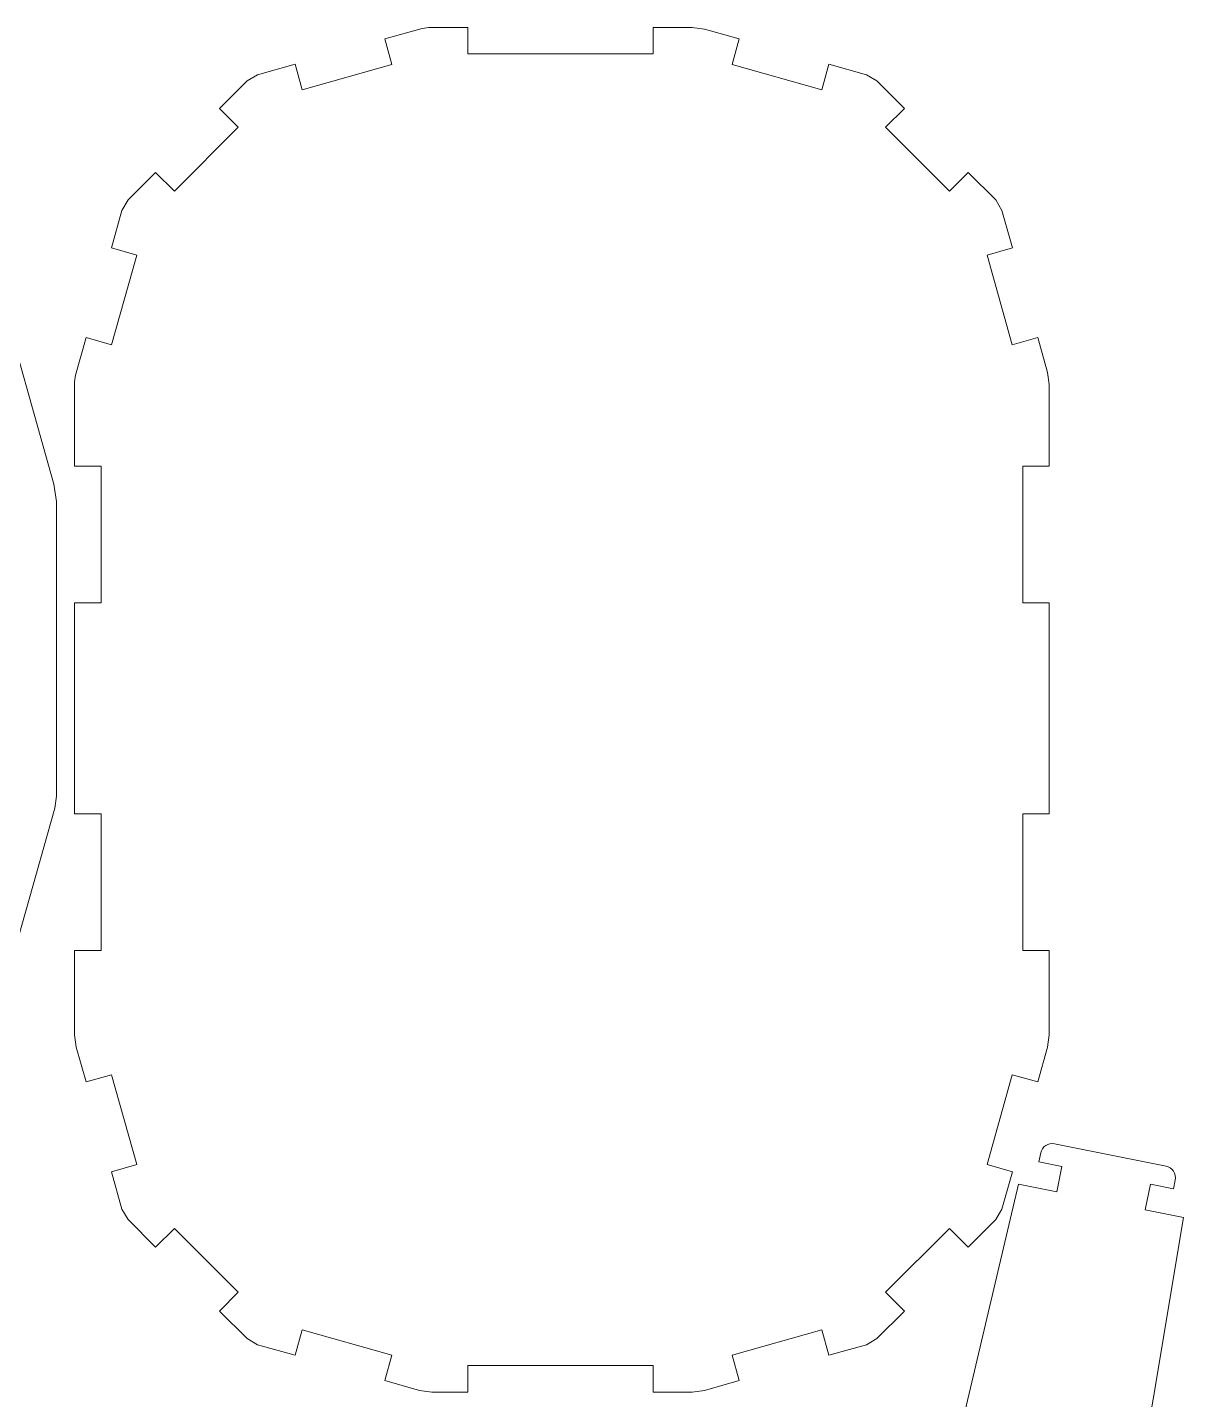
# Model space of a CAD drawing. Header units: centimetres. Extents: x -35.4 to 35.4, y -198.6 to -127.9.
# Drawn here: x 5.7 to 35.35, y -163.07 to -127.88 of the extents above; entities that cross this region are included whole.
import ezdxf

# ---------------------------------------------------------------- set-up
doc = ezdxf.new("R2010")
doc.units = ezdxf.units.CM
doc.header["$MEASUREMENT"] = 0
doc.layers.add('Camada 1', color=7, linetype='Continuous')

msp = doc.modelspace()

# ---------------------------------------------------------------- linework, layer by layer
at = {"layer": 'Camada 1', "color": 250, "lineweight": 20}
for points, knots in [([(4.61003, -133.83029), (4.61003, -133.83029), (0.49265, -129.71291), (0.49265, -129.71291), (0.49265, -129.71291), (0.49265, -129.71291), (0.00195, -129.42527), (0.00195, -129.42527), (0.00195, -129.42527), (0.00195, -129.42527), (-5.26412, -127.93951), (-5.26412, -127.93951), (-5.26412, -127.93951), (-5.26412, -127.93951), (-5.7126, -127.87746), (-5.7126, -127.87746), (-5.7126, -127.87746), (-5.7126, -127.87746), (-23.19644, -127.87746), (-23.19644, -127.87746), (-23.19644, -127.87746), (-23.19644, -127.87746), (-23.64492, -127.93951), (-23.64492, -127.93951), (-23.64492, -127.93951), (-23.64492, -127.93951), (-28.91099, -129.42527), (-28.91099, -129.42527), (-28.91099, -129.42527), (-28.91099, -129.42527), (-29.40169, -129.71291), (-29.40169, -129.71291), (-29.40169, -129.71291), (-29.40169, -129.71291), (-33.51907, -133.83029), (-33.51907, -133.83029), (-33.51907, -133.83029), (-33.51907, -133.83029), (-33.80671, -134.32099), (-33.80671, -134.32099), (-33.80671, -134.32099), (-33.80671, -134.32099), (-35.29247, -139.58706), (-35.29247, -139.58706), (-35.29247, -139.58706), (-35.29247, -139.58706), (-35.35452, -140.03554), (-35.35452, -140.03554), (-35.35452, -140.03554), (-35.35452, -140.03554), (-35.35452, -147.51938), (-35.35452, -147.51938), (-35.35452, -147.51938), (-35.35452, -147.51938), (-35.29247, -147.96786), (-35.29247, -147.96786), (-35.29247, -147.96786), (-35.29247, -147.96786), (-33.80671, -153.23393), (-33.80671, -153.23393), (-33.80671, -153.23393), (-33.80671, -153.23393), (-33.51907, -153.72463), (-33.51907, -153.72463), (-33.51907, -153.72463), (-33.51907, -153.72463), (-29.40169, -157.84201), (-29.40169, -157.84201), (-29.40169, -157.84201), (-29.40169, -157.84201), (-28.91099, -158.12965), (-28.91099, -158.12965), (-28.91099, -158.12965), (-28.91099, -158.12965), (-23.64492, -159.61541), (-23.64492, -159.61541), (-23.64492, -159.61541), (-23.64492, -159.61541), (-23.19644, -159.67746), (-23.19644, -159.67746), (-23.19644, -159.67746), (-23.19644, -159.67746), (-5.63964, -159.67746), (-5.63964, -159.67746), (-5.63964, -159.67746), (-5.63964, -159.67746), (-5.33434, -159.63522), (-5.33434, -159.63522), (-5.33434, -159.63522), (-5.33434, -159.63522), (0.00195, -158.12965), (0.00195, -158.12965), (0.00195, -158.12965), (0.00195, -158.12965), (0.49265, -157.84201), (0.49265, -157.84201), (0.49265, -157.84201), (0.49265, -157.84201), (4.61003, -153.72463), (4.61003, -153.72463), (4.61003, -153.72463), (4.61003, -153.72463), (4.89767, -153.23393), (4.89767, -153.23393), (4.89767, -153.23393), (4.89767, -153.23393), (6.40324, -147.89764), (6.40324, -147.89764), (6.40324, -147.89764), (6.40324, -147.89764), (6.44548, -147.59234), (6.44548, -147.59234), (6.44548, -147.59234), (6.44548, -147.59234), (6.44548, -140.03554), (6.44548, -140.03554), (6.44548, -140.03554), (6.44548, -140.03554), (6.38343, -139.58706), (6.38343, -139.58706), (6.38343, -139.58706), (6.38343, -139.58706), (4.89767, -134.32099), (4.89767, -134.32099), (4.89767, -134.32099), (4.89767, -134.32099), (4.61003, -133.83029), (4.61003, -133.83029)], [0, 0, 0, 0, 0.03030303, 0.03030303, 0.03030303, 0.03030303, 0.06060606, 0.06060606, 0.06060606, 0.06060606, 0.09090909, 0.09090909, 0.09090909, 0.09090909, 0.12121212, 0.12121212, 0.12121212, 0.12121212, 0.15151515, 0.15151515, 0.15151515, 0.15151515, 0.18181818, 0.18181818, 0.18181818, 0.18181818, 0.21212121, 0.21212121, 0.21212121, 0.21212121, 0.24242424, 0.24242424, 0.24242424, 0.24242424, 0.27272727, 0.27272727, 0.27272727, 0.27272727, 0.3030303, 0.3030303, 0.3030303, 0.3030303, 0.33333333, 0.33333333, 0.33333333, 0.33333333, 0.36363636, 0.36363636, 0.36363636, 0.36363636, 0.39393939, 0.39393939, 0.39393939, 0.39393939, 0.42424242, 0.42424242, 0.42424242, 0.42424242, 0.45454545, 0.45454545, 0.45454545, 0.45454545, 0.48484848, 0.48484848, 0.48484848, 0.48484848, 0.51515152, 0.51515152, 0.51515152, 0.51515152, 0.54545455, 0.54545455, 0.54545455, 0.54545455, 0.57575758, 0.57575758, 0.57575758, 0.57575758, 0.60606061, 0.60606061, 0.60606061, 0.60606061, 0.63636364, 0.63636364, 0.63636364, 0.63636364, 0.66666667, 0.66666667, 0.66666667, 0.66666667, 0.6969697, 0.6969697, 0.6969697, 0.6969697, 0.72727273, 0.72727273, 0.72727273, 0.72727273, 0.75757576, 0.75757576, 0.75757576, 0.75757576, 0.78787879, 0.78787879, 0.78787879, 0.78787879, 0.81818182, 0.81818182, 0.81818182, 0.81818182, 0.84848485, 0.84848485, 0.84848485, 0.84848485, 0.87878788, 0.87878788, 0.87878788, 0.87878788, 0.90909091, 0.90909091, 0.90909091, 0.90909091, 0.93939394, 0.93939394, 0.93939394, 0.93939394, 1, 1, 1, 1]), ([(31.91212, -153.71746), (31.91212, -153.71746), (31.91212, -151.54919), (31.91212, -151.54919), (31.91212, -151.54919), (31.91212, -151.54919), (31.23225, -151.54919), (31.23225, -151.54919), (31.23225, -151.54919), (31.23225, -151.54919), (31.23225, -148.04919), (31.23225, -148.04919), (31.23225, -148.04919), (31.23225, -148.04919), (31.91212, -148.04919), (31.91212, -148.04919), (31.91212, -148.04919), (31.91212, -148.04919), (31.91212, -142.63277), (31.91212, -142.63277), (31.91212, -142.63277), (31.91212, -142.63277), (31.23225, -142.63277), (31.23225, -142.63277), (31.23225, -142.63277), (31.23225, -142.63277), (31.23225, -139.13277), (31.23225, -139.13277), (31.23225, -139.13277), (31.23225, -139.13277), (31.91212, -139.13277), (31.91212, -139.13277), (31.91212, -139.13277), (31.91212, -139.13277), (31.91212, -137.03746), (31.91212, -137.03746), (31.91212, -137.03746), (31.91212, -137.03746), (31.86867, -136.72347), (31.86867, -136.72347), (31.86867, -136.72347), (31.86867, -136.72347), (31.61695, -135.83126), (31.61695, -135.83126), (31.61695, -135.83126), (31.61695, -135.83126), (30.96262, -136.01587), (30.96262, -136.01587), (30.96262, -136.01587), (30.96262, -136.01587), (30.31377, -133.71608), (30.31377, -133.71608), (30.31377, -133.71608), (30.31377, -133.71608), (30.96809, -133.53147), (30.96809, -133.53147), (30.96809, -133.53147), (30.96809, -133.53147), (30.69656, -132.56904), (30.69656, -132.56904), (30.69656, -132.56904), (30.69656, -132.56904), (30.53997, -132.30191), (30.53997, -132.30191), (30.53997, -132.30191), (30.53997, -132.30191), (29.83287, -131.59481), (29.83287, -131.59481), (29.83287, -131.59481), (29.83287, -131.59481), (29.35213, -132.07555), (29.35213, -132.07555), (29.35213, -132.07555), (29.35213, -132.07555), (27.71403, -130.43745), (27.71403, -130.43745), (27.71403, -130.43745), (27.71403, -130.43745), (28.19477, -129.95671), (28.19477, -129.95671), (28.19477, -129.95671), (28.19477, -129.95671), (27.48767, -129.24961), (27.48767, -129.24961), (27.48767, -129.24961), (27.48767, -129.24961), (27.22054, -129.09302), (27.22054, -129.09302), (27.22054, -129.09302), (27.22054, -129.09302), (26.25811, -128.82149), (26.25811, -128.82149), (26.25811, -128.82149), (26.25811, -128.82149), (26.0735, -129.47581), (26.0735, -129.47581), (26.0735, -129.47581), (26.0735, -129.47581), (23.77371, -128.82696), (23.77371, -128.82696), (23.77371, -128.82696), (23.77371, -128.82696), (23.95832, -128.17263), (23.95832, -128.17263), (23.95832, -128.17263), (23.95832, -128.17263), (23.06611, -127.92091), (23.06611, -127.92091), (23.06611, -127.92091), (23.06611, -127.92091), (22.75212, -127.87746), (22.75212, -127.87746), (22.75212, -127.87746), (22.75212, -127.87746), (21.75212, -127.87746), (21.75212, -127.87746), (21.75212, -127.87746), (21.75212, -127.87746), (21.75212, -128.55733), (21.75212, -128.55733), (21.75212, -128.55733), (21.75212, -128.55733), (16.99916, -128.55733), (16.99916, -128.55733), (16.99916, -128.55733), (16.99916, -128.55733), (16.99916, -127.87746), (16.99916, -127.87746), (16.99916, -127.87746), (16.99916, -127.87746), (15.99916, -127.87746), (15.99916, -127.87746), (15.99916, -127.87746), (15.99916, -127.87746), (15.82835, -127.90109), (15.82835, -127.90109), (15.82835, -127.90109), (15.82835, -127.90109), (14.86592, -128.17263), (14.86592, -128.17263), (14.86592, -128.17263), (14.86592, -128.17263), (15.05053, -128.82696), (15.05053, -128.82696), (15.05053, -128.82696), (15.05053, -128.82696), (12.75074, -129.47581), (12.75074, -129.47581), (12.75074, -129.47581), (12.75074, -129.47581), (12.56613, -128.82149), (12.56613, -128.82149), (12.56613, -128.82149), (12.56613, -128.82149), (11.6037, -129.09302), (11.6037, -129.09302), (11.6037, -129.09302), (11.6037, -129.09302), (11.33657, -129.24961), (11.33657, -129.24961), (11.33657, -129.24961), (11.33657, -129.24961), (10.62947, -129.95671), (10.62947, -129.95671), (10.62947, -129.95671), (10.62947, -129.95671), (11.11021, -130.43745), (11.11021, -130.43745), (11.11021, -130.43745), (11.11021, -130.43745), (9.47211, -132.07555), (9.47211, -132.07555), (9.47211, -132.07555), (9.47211, -132.07555), (8.99137, -131.59481), (8.99137, -131.59481), (8.99137, -131.59481), (8.99137, -131.59481), (8.28427, -132.30191), (8.28427, -132.30191), (8.28427, -132.30191), (8.28427, -132.30191), (8.12768, -132.56904), (8.12768, -132.56904), (8.12768, -132.56904), (8.12768, -132.56904), (7.85615, -133.53147), (7.85615, -133.53147), (7.85615, -133.53147), (7.85615, -133.53147), (8.51047, -133.71608), (8.51047, -133.71608), (8.51047, -133.71608), (8.51047, -133.71608), (7.86162, -136.01587), (7.86162, -136.01587), (7.86162, -136.01587), (7.86162, -136.01587), (7.20729, -135.83126), (7.20729, -135.83126), (7.20729, -135.83126), (7.20729, -135.83126), (6.93575, -136.79369), (6.93575, -136.79369), (6.93575, -136.79369), (6.93575, -136.79369), (6.91212, -136.9645), (6.91212, -136.9645), (6.91212, -136.9645), (6.91212, -136.9645), (6.91212, -139.13277), (6.91212, -139.13277), (6.91212, -139.13277), (6.91212, -139.13277), (7.59199, -139.13277), (7.59199, -139.13277), (7.59199, -139.13277), (7.59199, -139.13277), (7.59199, -142.63277), (7.59199, -142.63277), (7.59199, -142.63277), (7.59199, -142.63277), (6.91212, -142.63277), (6.91212, -142.63277), (6.91212, -142.63277), (6.91212, -142.63277), (6.91212, -148.04919), (6.91212, -148.04919), (6.91212, -148.04919), (6.91212, -148.04919), (7.59199, -148.04919), (7.59199, -148.04919), (7.59199, -148.04919), (7.59199, -148.04919), (7.59199, -151.54919), (7.59199, -151.54919), (7.59199, -151.54919), (7.59199, -151.54919), (6.91212, -151.54919), (6.91212, -151.54919), (6.91212, -151.54919), (6.91212, -151.54919), (6.91212, -153.71746), (6.91212, -153.71746), (6.91212, -153.71746), (6.91212, -153.71746), (6.95557, -154.03145), (6.95557, -154.03145), (6.95557, -154.03145), (6.95557, -154.03145), (7.20729, -154.92366), (7.20729, -154.92366), (7.20729, -154.92366), (7.20729, -154.92366), (7.86162, -154.73905), (7.86162, -154.73905), (7.86162, -154.73905), (7.86162, -154.73905), (8.51047, -157.03884), (8.51047, -157.03884), (8.51047, -157.03884), (8.51047, -157.03884), (7.85615, -157.22345), (7.85615, -157.22345), (7.85615, -157.22345), (7.85615, -157.22345), (8.12768, -158.18588), (8.12768, -158.18588), (8.12768, -158.18588), (8.12768, -158.18588), (8.28427, -158.45301), (8.28427, -158.45301), (8.28427, -158.45301), (8.28427, -158.45301), (8.99137, -159.16011), (8.99137, -159.16011), (8.99137, -159.16011), (8.99137, -159.16011), (9.47211, -158.67937), (9.47211, -158.67937), (9.47211, -158.67937), (9.47211, -158.67937), (11.11021, -160.31747), (11.11021, -160.31747), (11.11021, -160.31747), (11.11021, -160.31747), (10.62947, -160.79821), (10.62947, -160.79821), (10.62947, -160.79821), (10.62947, -160.79821), (11.33657, -161.50531), (11.33657, -161.50531), (11.33657, -161.50531), (11.33657, -161.50531), (11.6037, -161.6619), (11.6037, -161.6619), (11.6037, -161.6619), (11.6037, -161.6619), (12.56613, -161.93343), (12.56613, -161.93343), (12.56613, -161.93343), (12.56613, -161.93343), (12.75074, -161.27911), (12.75074, -161.27911), (12.75074, -161.27911), (12.75074, -161.27911), (15.05053, -161.92796), (15.05053, -161.92796), (15.05053, -161.92796), (15.05053, -161.92796), (14.86592, -162.58229), (14.86592, -162.58229), (14.86592, -162.58229), (14.86592, -162.58229), (15.75813, -162.83401), (15.75813, -162.83401), (15.75813, -162.83401), (15.75813, -162.83401), (16.07212, -162.87746), (16.07212, -162.87746), (16.07212, -162.87746), (16.07212, -162.87746), (16.99916, -162.87746), (16.99916, -162.87746), (16.99916, -162.87746), (16.99916, -162.87746), (16.99916, -162.19759), (16.99916, -162.19759), (16.99916, -162.19759), (16.99916, -162.19759), (21.75212, -162.19759), (21.75212, -162.19759), (21.75212, -162.19759), (21.75212, -162.19759), (21.75212, -162.87746), (21.75212, -162.87746), (21.75212, -162.87746), (21.75212, -162.87746), (22.75212, -162.87746), (22.75212, -162.87746), (22.75212, -162.87746), (22.75212, -162.87746), (23.06611, -162.83401), (23.06611, -162.83401), (23.06611, -162.83401), (23.06611, -162.83401), (23.95832, -162.58229), (23.95832, -162.58229), (23.95832, -162.58229), (23.95832, -162.58229), (23.77371, -161.92796), (23.77371, -161.92796), (23.77371, -161.92796), (23.77371, -161.92796), (26.0735, -161.27911), (26.0735, -161.27911), (26.0735, -161.27911), (26.0735, -161.27911), (26.25811, -161.93343), (26.25811, -161.93343), (26.25811, -161.93343), (26.25811, -161.93343), (27.22054, -161.6619), (27.22054, -161.6619), (27.22054, -161.6619), (27.22054, -161.6619), (27.48767, -161.50531), (27.48767, -161.50531), (27.48767, -161.50531), (27.48767, -161.50531), (28.19477, -160.79821), (28.19477, -160.79821), (28.19477, -160.79821), (28.19477, -160.79821), (27.71403, -160.31747), (27.71403, -160.31747), (27.71403, -160.31747), (27.71403, -160.31747), (29.35213, -158.67937), (29.35213, -158.67937), (29.35213, -158.67937), (29.35213, -158.67937), (29.83287, -159.16011), (29.83287, -159.16011), (29.83287, -159.16011), (29.83287, -159.16011), (30.53997, -158.45301), (30.53997, -158.45301), (30.53997, -158.45301), (30.53997, -158.45301), (30.69656, -158.18588), (30.69656, -158.18588), (30.69656, -158.18588), (30.69656, -158.18588), (30.96809, -157.22345), (30.96809, -157.22345), (30.96809, -157.22345), (30.96809, -157.22345), (30.31377, -157.03884), (30.31377, -157.03884), (30.31377, -157.03884), (30.31377, -157.03884), (30.96262, -154.73905), (30.96262, -154.73905), (30.96262, -154.73905), (30.96262, -154.73905), (31.61695, -154.92366), (31.61695, -154.92366), (31.61695, -154.92366), (31.61695, -154.92366), (31.86867, -154.03145), (31.86867, -154.03145), (31.86867, -154.03145), (31.86867, -154.03145), (31.91212, -153.71746), (31.91212, -153.71746)], [0, 0, 0, 0, 0.00952381, 0.00952381, 0.00952381, 0.00952381, 0.01904762, 0.01904762, 0.01904762, 0.01904762, 0.02857143, 0.02857143, 0.02857143, 0.02857143, 0.03809524, 0.03809524, 0.03809524, 0.03809524, 0.04761905, 0.04761905, 0.04761905, 0.04761905, 0.05714286, 0.05714286, 0.05714286, 0.05714286, 0.06666667, 0.06666667, 0.06666667, 0.06666667, 0.07619048, 0.07619048, 0.07619048, 0.07619048, 0.08571429, 0.08571429, 0.08571429, 0.08571429, 0.0952381, 0.0952381, 0.0952381, 0.0952381, 0.1047619, 0.1047619, 0.1047619, 0.1047619, 0.11428571, 0.11428571, 0.11428571, 0.11428571, 0.12380952, 0.12380952, 0.12380952, 0.12380952, 0.13333333, 0.13333333, 0.13333333, 0.13333333, 0.14285714, 0.14285714, 0.14285714, 0.14285714, 0.15238095, 0.15238095, 0.15238095, 0.15238095, 0.16190476, 0.16190476, 0.16190476, 0.16190476, 0.17142857, 0.17142857, 0.17142857, 0.17142857, 0.18095238, 0.18095238, 0.18095238, 0.18095238, 0.19047619, 0.19047619, 0.19047619, 0.19047619, 0.2, 0.2, 0.2, 0.2, 0.20952381, 0.20952381, 0.20952381, 0.20952381, 0.21904762, 0.21904762, 0.21904762, 0.21904762, 0.22857143, 0.22857143, 0.22857143, 0.22857143, 0.23809524, 0.23809524, 0.23809524, 0.23809524, 0.24761905, 0.24761905, 0.24761905, 0.24761905, 0.25714286, 0.25714286, 0.25714286, 0.25714286, 0.26666667, 0.26666667, 0.26666667, 0.26666667, 0.27619048, 0.27619048, 0.27619048, 0.27619048, 0.28571429, 0.28571429, 0.28571429, 0.28571429, 0.2952381, 0.2952381, 0.2952381, 0.2952381, 0.3047619, 0.3047619, 0.3047619, 0.3047619, 0.31428571, 0.31428571, 0.31428571, 0.31428571, 0.32380952, 0.32380952, 0.32380952, 0.32380952, 0.33333333, 0.33333333, 0.33333333, 0.33333333, 0.34285714, 0.34285714, 0.34285714, 0.34285714, 0.35238095, 0.35238095, 0.35238095, 0.35238095, 0.36190476, 0.36190476, 0.36190476, 0.36190476, 0.37142857, 0.37142857, 0.37142857, 0.37142857, 0.38095238, 0.38095238, 0.38095238, 0.38095238, 0.39047619, 0.39047619, 0.39047619, 0.39047619, 0.4, 0.4, 0.4, 0.4, 0.40952381, 0.40952381, 0.40952381, 0.40952381, 0.41904762, 0.41904762, 0.41904762, 0.41904762, 0.42857143, 0.42857143, 0.42857143, 0.42857143, 0.43809524, 0.43809524, 0.43809524, 0.43809524, 0.44761905, 0.44761905, 0.44761905, 0.44761905, 0.45714286, 0.45714286, 0.45714286, 0.45714286, 0.46666667, 0.46666667, 0.46666667, 0.46666667, 0.47619048, 0.47619048, 0.47619048, 0.47619048, 0.48571429, 0.48571429, 0.48571429, 0.48571429, 0.4952381, 0.4952381, 0.4952381, 0.4952381, 0.5047619, 0.5047619, 0.5047619, 0.5047619, 0.51428571, 0.51428571, 0.51428571, 0.51428571, 0.52380952, 0.52380952, 0.52380952, 0.52380952, 0.53333333, 0.53333333, 0.53333333, 0.53333333, 0.54285714, 0.54285714, 0.54285714, 0.54285714, 0.55238095, 0.55238095, 0.55238095, 0.55238095, 0.56190476, 0.56190476, 0.56190476, 0.56190476, 0.57142857, 0.57142857, 0.57142857, 0.57142857, 0.58095238, 0.58095238, 0.58095238, 0.58095238, 0.59047619, 0.59047619, 0.59047619, 0.59047619, 0.6, 0.6, 0.6, 0.6, 0.60952381, 0.60952381, 0.60952381, 0.60952381, 0.61904762, 0.61904762, 0.61904762, 0.61904762, 0.62857143, 0.62857143, 0.62857143, 0.62857143, 0.63809524, 0.63809524, 0.63809524, 0.63809524, 0.64761905, 0.64761905, 0.64761905, 0.64761905, 0.65714286, 0.65714286, 0.65714286, 0.65714286, 0.66666667, 0.66666667, 0.66666667, 0.66666667, 0.67619048, 0.67619048, 0.67619048, 0.67619048, 0.68571429, 0.68571429, 0.68571429, 0.68571429, 0.6952381, 0.6952381, 0.6952381, 0.6952381, 0.7047619, 0.7047619, 0.7047619, 0.7047619, 0.71428571, 0.71428571, 0.71428571, 0.71428571, 0.72380952, 0.72380952, 0.72380952, 0.72380952, 0.73333333, 0.73333333, 0.73333333, 0.73333333, 0.74285714, 0.74285714, 0.74285714, 0.74285714, 0.75238095, 0.75238095, 0.75238095, 0.75238095, 0.76190476, 0.76190476, 0.76190476, 0.76190476, 0.77142857, 0.77142857, 0.77142857, 0.77142857, 0.78095238, 0.78095238, 0.78095238, 0.78095238, 0.79047619, 0.79047619, 0.79047619, 0.79047619, 0.8, 0.8, 0.8, 0.8, 0.80952381, 0.80952381, 0.80952381, 0.80952381, 0.81904762, 0.81904762, 0.81904762, 0.81904762, 0.82857143, 0.82857143, 0.82857143, 0.82857143, 0.83809524, 0.83809524, 0.83809524, 0.83809524, 0.84761905, 0.84761905, 0.84761905, 0.84761905, 0.85714286, 0.85714286, 0.85714286, 0.85714286, 0.86666667, 0.86666667, 0.86666667, 0.86666667, 0.87619048, 0.87619048, 0.87619048, 0.87619048, 0.88571429, 0.88571429, 0.88571429, 0.88571429, 0.8952381, 0.8952381, 0.8952381, 0.8952381, 0.9047619, 0.9047619, 0.9047619, 0.9047619, 0.91428571, 0.91428571, 0.91428571, 0.91428571, 0.92380952, 0.92380952, 0.92380952, 0.92380952, 0.93333333, 0.93333333, 0.93333333, 0.93333333, 0.94285714, 0.94285714, 0.94285714, 0.94285714, 0.95238095, 0.95238095, 0.95238095, 0.95238095, 0.96190476, 0.96190476, 0.96190476, 0.96190476, 0.97142857, 0.97142857, 0.97142857, 0.97142857, 0.98095238, 0.98095238, 0.98095238, 0.98095238, 1, 1, 1, 1]), ([(26.78806, -175.93566), (26.78806, -175.93566), (31.12272, -157.54688), (31.12272, -157.54688), (31.12272, -157.54688), (31.12272, -157.54688), (32.10307, -157.74412), (32.10307, -157.74412), (32.10307, -157.74412), (32.10307, -157.74412), (32.23522, -157.08728), (32.23522, -157.08728), (32.23522, -157.08728), (32.23522, -157.08728), (31.64701, -156.96894), (31.64701, -156.96894), (31.64701, -156.96894), (31.64701, -156.96894), (31.69237, -156.74346), (31.69237, -156.74346), (31.69237, -156.74346), (31.70807, -156.66546), (31.75411, -156.59688), (31.82035, -156.55283), (31.82035, -156.55283), (31.88661, -156.50877), (31.96765, -156.49284), (32.04566, -156.50853), (32.04566, -156.50853), (32.04566, -156.50853), (34.90496, -157.0838), (34.90496, -157.0838), (34.90496, -157.0838), (34.98296, -157.09949), (35.05154, -157.14553), (35.09559, -157.21178), (35.09559, -157.21178), (35.13965, -157.27804), (35.15559, -157.35908), (35.13989, -157.43708), (35.13989, -157.43708), (35.13989, -157.43708), (35.09453, -157.66255), (35.09453, -157.66255), (35.09453, -157.66255), (35.09453, -157.66255), (34.50632, -157.54421), (34.50632, -157.54421), (34.50632, -157.54421), (34.50632, -157.54421), (34.37416, -158.20105), (34.37416, -158.20105), (34.37416, -158.20105), (34.37416, -158.20105), (35.35451, -158.39828), (35.35451, -158.39828), (35.35451, -158.39828), (35.35451, -158.39828), (32.24042, -177.03263), (32.24042, -177.03263), (32.24042, -177.03263), (32.24042, -177.03263), (31.26008, -176.8354), (31.26008, -176.8354), (31.26008, -176.8354), (31.26008, -176.8354), (31.14173, -177.4236), (31.14173, -177.4236), (31.14173, -177.4236), (31.14173, -177.4236), (27.65006, -176.72112), (27.65006, -176.72112), (27.65006, -176.72112), (27.65006, -176.72112), (27.76841, -176.1329), (27.76841, -176.1329), (27.76841, -176.1329), (27.76841, -176.1329), (26.78806, -175.93566), (26.78806, -175.93566)], [0, 0, 0, 0, 0.04761905, 0.04761905, 0.04761905, 0.04761905, 0.0952381, 0.0952381, 0.0952381, 0.0952381, 0.14285714, 0.14285714, 0.14285714, 0.14285714, 0.19047619, 0.19047619, 0.19047619, 0.19047619, 0.23809524, 0.23809524, 0.23809524, 0.23809524, 0.28571429, 0.28571429, 0.28571429, 0.28571429, 0.33333333, 0.33333333, 0.33333333, 0.33333333, 0.38095238, 0.38095238, 0.38095238, 0.38095238, 0.42857143, 0.42857143, 0.42857143, 0.42857143, 0.47619048, 0.47619048, 0.47619048, 0.47619048, 0.52380952, 0.52380952, 0.52380952, 0.52380952, 0.57142857, 0.57142857, 0.57142857, 0.57142857, 0.61904762, 0.61904762, 0.61904762, 0.61904762, 0.66666667, 0.66666667, 0.66666667, 0.66666667, 0.71428571, 0.71428571, 0.71428571, 0.71428571, 0.76190476, 0.76190476, 0.76190476, 0.76190476, 0.80952381, 0.80952381, 0.80952381, 0.80952381, 0.85714286, 0.85714286, 0.85714286, 0.85714286, 0.9047619, 0.9047619, 0.9047619, 0.9047619, 1, 1, 1, 1])]:
    msp.add_open_spline(points, degree=3, knots=knots, dxfattribs=at)

doc.saveas('drawing.dxf')
